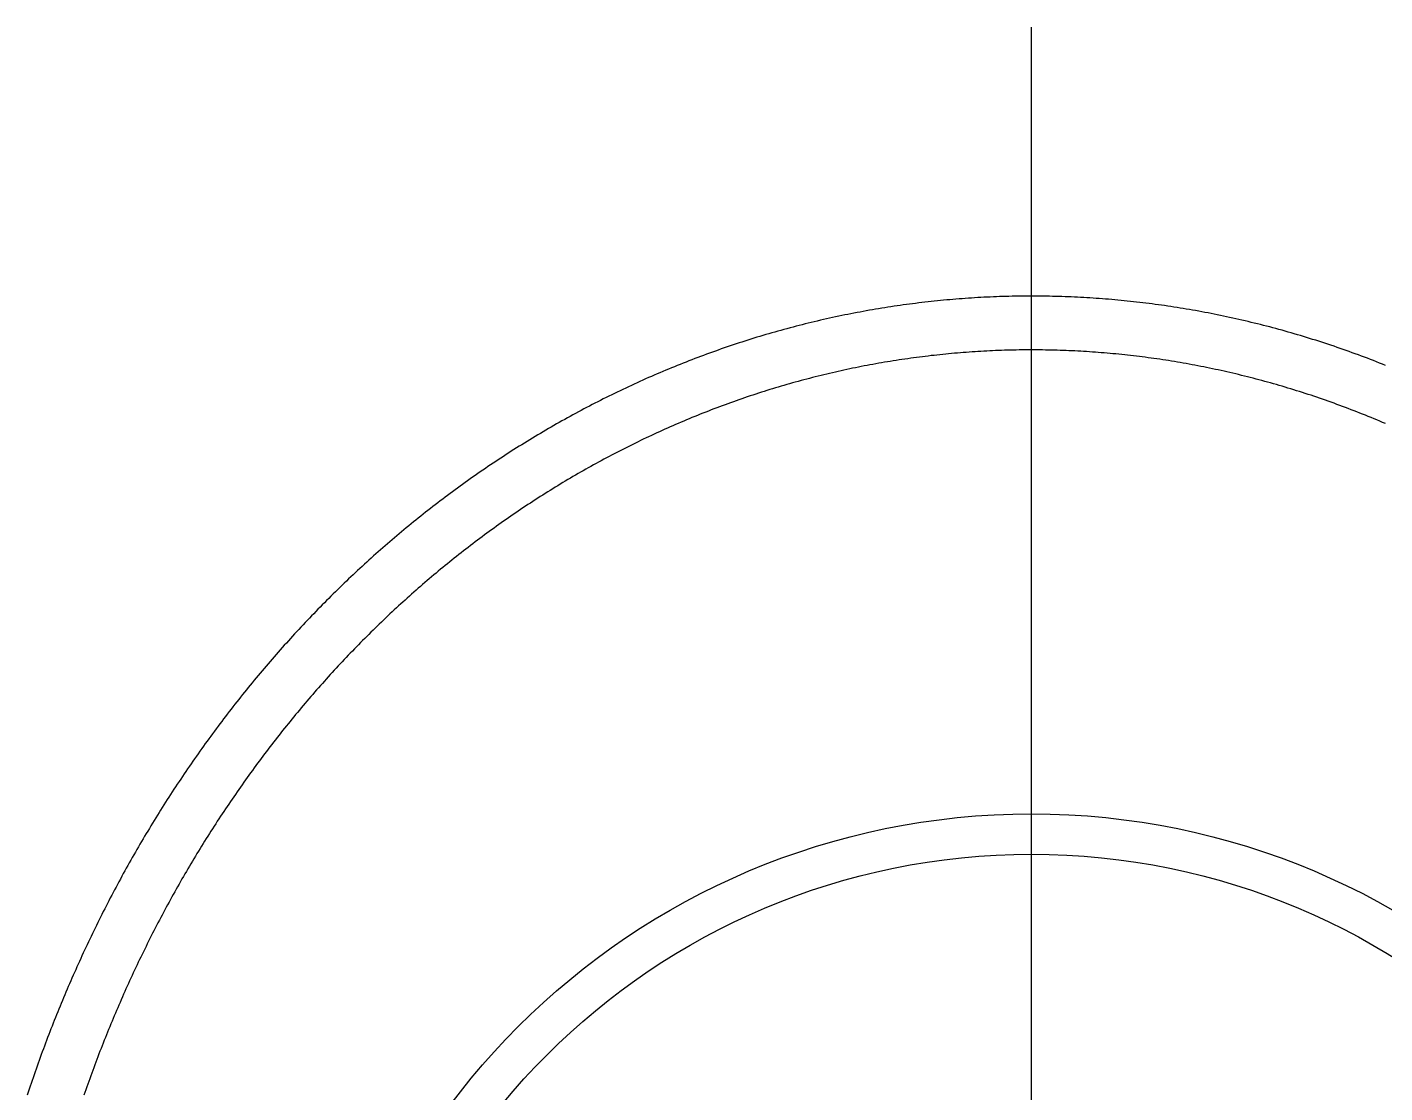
# Model space of a CAD drawing. Extents: x -34 to 19, y -49 to 62.
# Drawn here: x -15.97 to -5.87, y 51.78 to 59.71 of the extents above; entities that cross this region are included whole.
import ezdxf

# ---------------------------------------------------------------- set-up
doc = ezdxf.new("R2010")
doc.units = 0
doc.linetypes.add('CENTER', pattern=[50.8, 31.75, -6.35, 6.35, -6.35])
doc.layers.get('0').update_dxf_attribs({"linetype": 'CONTINUOUS'})
doc.layers.add('CENTER', color=1, linetype='CENTER')

msp = doc.modelspace()

# ---------------------------------------------------------------- linework, layer by layer
at = {"color": 7}
for points in [[(-5.8666, 57.1939, 0), (-5.88905, 57.2029, 0), (-5.9115, 57.2118, 0), (-5.93398, 57.2206, 0), (-5.95646, 57.2294, 0), (-5.97896, 57.2381, 0), (-6.00148, 57.2467, 0), (-6.024, 57.2552, 0), (-6.04655, 57.2636, 0), (-6.0691, 57.272, 0), (-6.09167, 57.2803, 0), (-6.11425, 57.2885, 0), (-6.13685, 57.2966, 0), (-6.15945, 57.3046, 0), (-6.18207, 57.3126, 0), (-6.20471, 57.3205, 0), (-6.22735, 57.3283, 0), (-6.25001, 57.336, 0), (-6.27268, 57.3436, 0), (-6.29536, 57.3512, 0), (-6.31805, 57.3587, 0), (-6.34075, 57.3661, 0), (-6.36346, 57.3734, 0), (-6.38619, 57.3806, 0), (-6.40893, 57.3878, 0), (-6.43167, 57.3949, 0), (-6.45443, 57.4019, 0), (-6.4772, 57.4088, 0), (-6.49998, 57.4156, 0), (-6.52277, 57.4224, 0), (-6.54557, 57.4291, 0), (-6.56837, 57.4357, 0), (-6.59119, 57.4422, 0), (-6.61402, 57.4486, 0), (-6.63686, 57.455, 0), (-6.6597, 57.4613, 0), (-6.68256, 57.4675, 0), (-6.70542, 57.4736, 0), (-6.72829, 57.4797, 0), (-6.75117, 57.4856, 0), (-6.77406, 57.4915, 0), (-6.79696, 57.4973, 0), (-6.81986, 57.5031, 0), (-6.84278, 57.5087, 0), (-6.8657, 57.5143, 0), (-6.88863, 57.5198, 0), (-6.91156, 57.5252, 0), (-6.93451, 57.5305, 0), (-6.95746, 57.5358, 0), (-6.98041, 57.541, 0), (-7.00338, 57.5461, 0), (-7.02635, 57.5511, 0), (-7.04933, 57.556, 0), (-7.07232, 57.5609, 0), (-7.09531, 57.5657, 0), (-7.11831, 57.5704, 0), (-7.14131, 57.575, 0), (-7.16433, 57.5795, 0), (-7.18734, 57.584, 0), (-7.21037, 57.5884, 0), (-7.2334, 57.5927, 0), (-7.25643, 57.5969, 0), (-7.27948, 57.6011, 0), (-7.30252, 57.6052, 0), (-7.32558, 57.6092, 0), (-7.34863, 57.6131, 0), (-7.3717, 57.6169, 0), (-7.39477, 57.6207, 0), (-7.41784, 57.6244, 0), (-7.44092, 57.628, 0), (-7.464, 57.6315, 0), (-7.48709, 57.6349, 0), (-7.51018, 57.6383, 0), (-7.53328, 57.6416, 0), (-7.55638, 57.6448, 0), (-7.57948, 57.6479, 0), (-7.60259, 57.651, 0), (-7.6257, 57.654, 0), (-7.64882, 57.6569, 0), (-7.67194, 57.6597, 0), (-7.69507, 57.6624, 0), (-7.71819, 57.6651, 0), (-7.74132, 57.6677, 0), (-7.76446, 57.6702, 0), (-7.7876, 57.6726, 0), (-7.81074, 57.675, 0), (-7.83388, 57.6772, 0), (-7.85703, 57.6794, 0), (-7.88017, 57.6816, 0), (-7.90332, 57.6836, 0), (-7.92648, 57.6856, 0), (-7.94963, 57.6875, 0), (-7.97279, 57.6893, 0), (-7.99595, 57.691, 0), (-8.01911, 57.6926, 0), (-8.04228, 57.6942, 0), (-8.06544, 57.6957, 0), (-8.08861, 57.6971, 0), (-8.11178, 57.6985, 0), (-8.13495, 57.6997, 0), (-8.15812, 57.7009, 0), (-8.18129, 57.702, 0), (-8.20447, 57.703, 0), (-8.22765, 57.704, 0), (-8.25083, 57.7049, 0), (-8.27401, 57.7057, 0), (-8.2972, 57.7064, 0), (-8.32038, 57.707, 0), (-8.34357, 57.7076, 0), (-8.36675, 57.7081, 0), (-8.38994, 57.7085, 0), (-8.41313, 57.7088, 0), (-8.43632, 57.7091, 0), (-8.4595, 57.7092, 0), (-8.48269, 57.7093, 0), (-8.50588, 57.7093, 0), (-8.52907, 57.7093, 0), (-8.55225, 57.7091, 0), (-8.57544, 57.7089, 0), (-8.59862, 57.7086, 0), (-8.6218, 57.7083, 0), (-8.64498, 57.7078, 0), (-8.66816, 57.7073, 0), (-8.69134, 57.7067, 0), (-8.71452, 57.706, 0), (-8.73769, 57.7053, 0), (-8.76086, 57.7044, 0), (-8.78403, 57.7035, 0), (-8.80719, 57.7025, 0), (-8.83035, 57.7014, 0), (-8.85351, 57.7003, 0), (-8.87667, 57.6991, 0), (-8.89982, 57.6978, 0), (-8.92297, 57.6964, 0), (-8.94611, 57.6949, 0), (-8.96925, 57.6934, 0), (-8.99238, 57.6918, 0), (-9.01551, 57.6901, 0), (-9.03864, 57.6884, 0), (-9.06176, 57.6865, 0), (-9.08487, 57.6846, 0), (-9.10798, 57.6826, 0), (-9.13108, 57.6805, 0), (-9.15418, 57.6784, 0), (-9.17727, 57.6761, 0), (-9.20035, 57.6738, 0), (-9.22343, 57.6715, 0), (-9.2465, 57.669, 0), (-9.26957, 57.6665, 0), (-9.29263, 57.6638, 0), (-9.31568, 57.6611, 0), (-9.33872, 57.6584, 0), (-9.36176, 57.6555, 0), (-9.38478, 57.6526, 0), (-9.4078, 57.6496, 0), (-9.43081, 57.6465, 0), (-9.45382, 57.6434, 0), (-9.47681, 57.6402, 0), (-9.4998, 57.6368, 0), (-9.52277, 57.6335, 0), (-9.54574, 57.63, 0), (-9.5687, 57.6265, 0), (-9.59164, 57.6228, 0), (-9.61458, 57.6191, 0), (-9.6375, 57.6154, 0), (-9.66042, 57.6115, 0), (-9.68332, 57.6076, 0), (-9.70621, 57.6036, 0), (-9.72909, 57.5995, 0), (-9.75195, 57.5954, 0), (-9.77481, 57.5911, 0), (-9.79765, 57.5868, 0), (-9.82047, 57.5825, 0), (-9.84329, 57.578, 0), (-9.86609, 57.5735, 0), (-9.88888, 57.5689, 0), (-9.91165, 57.5642, 0), (-9.93441, 57.5594, 0), (-9.95715, 57.5546, 0), (-9.97988, 57.5497, 0), (-10.0026, 57.5447, 0), (-10.0253, 57.5396, 0), (-10.048, 57.5345, 0), (-10.0706, 57.5293, 0), (-10.0933, 57.524, 0), (-10.1159, 57.5186, 0), (-10.1385, 57.5132, 0), (-10.1611, 57.5077, 0), (-10.1837, 57.5021, 0), (-10.2063, 57.4965, 0), (-10.2288, 57.4907, 0), (-10.2514, 57.4849, 0), (-10.2739, 57.479, 0), (-10.2964, 57.4731, 0), (-10.3188, 57.4671, 0), (-10.3413, 57.461, 0), (-10.3637, 57.4548, 0), (-10.3861, 57.4485, 0), (-10.4085, 57.4422, 0), (-10.4309, 57.4358, 0), (-10.4533, 57.4294, 0), (-10.4756, 57.4228, 0), (-10.4979, 57.4162, 0), (-10.5202, 57.4095, 0), (-10.5425, 57.4028, 0), (-10.5647, 57.3959, 0), (-10.5869, 57.389, 0), (-10.6092, 57.3821, 0), (-10.6313, 57.375, 0), (-10.6535, 57.3679, 0), (-10.6756, 57.3607, 0), (-10.6977, 57.3535, 0), (-10.7198, 57.3461, 0), (-10.7419, 57.3387, 0), (-10.7639, 57.3312, 0), (-10.7859, 57.3237, 0), (-10.8079, 57.3161, 0), (-10.8299, 57.3084, 0), (-10.8518, 57.3006, 0), (-10.8738, 57.2928, 0), (-10.8956, 57.2849, 0), (-10.9175, 57.2769, 0), (-10.9393, 57.2689, 0), (-10.9612, 57.2607, 0), (-10.9829, 57.2526, 0), (-11.0047, 57.2443, 0), (-11.0264, 57.236, 0), (-11.0481, 57.2276, 0), (-11.0698, 57.2191, 0), (-11.0914, 57.2106, 0), (-11.1131, 57.202, 0), (-11.1346, 57.1933, 0), (-11.1562, 57.1846, 0), (-11.1777, 57.1758, 0), (-11.1992, 57.1669, 0), (-11.2207, 57.158, 0), (-11.2421, 57.149, 0), (-11.2636, 57.1399, 0), (-11.2849, 57.1307, 0), (-11.3063, 57.1215, 0), (-11.3276, 57.1123, 0), (-11.3489, 57.1029, 0), (-11.3702, 57.0935, 0), (-11.3914, 57.084, 0), (-11.4126, 57.0745, 0), (-11.4338, 57.0649, 0), (-11.4549, 57.0552, 0), (-11.476, 57.0455, 0), (-11.4971, 57.0357, 0), (-11.5181, 57.0258, 0), (-11.5391, 57.0158, 0), (-11.5601, 57.0058, 0), (-11.581, 56.9958, 0), (-11.6019, 56.9857, 0), (-11.6228, 56.9755, 0), (-11.6436, 56.9652, 0), (-11.6644, 56.9549, 0), (-11.6852, 56.9445, 0), (-11.7059, 56.9341, 0), (-11.7266, 56.9236, 0), (-11.7473, 56.913, 0), (-11.7679, 56.9024, 0), (-11.7885, 56.8917, 0), (-11.8091, 56.8809, 0), (-11.8296, 56.8701, 0), (-11.8501, 56.8592, 0), (-11.8705, 56.8483, 0), (-11.891, 56.8373, 0), (-11.9113, 56.8262, 0), (-11.9317, 56.8151, 0), (-11.952, 56.8039, 0), (-11.9723, 56.7926, 0), (-11.9925, 56.7813, 0), (-12.0127, 56.77, 0), (-12.0328, 56.7585, 0), (-12.053, 56.747, 0), (-12.073, 56.7355, 0), (-12.0931, 56.7239, 0), (-12.1131, 56.7122, 0), (-12.1331, 56.7005, 0), (-12.153, 56.6887, 0), (-12.1729, 56.6769, 0), (-12.1927, 56.665, 0), (-12.2125, 56.653, 0), (-12.2323, 56.641, 0), (-12.252, 56.6289, 0), (-12.2717, 56.6168, 0), (-12.2913, 56.6046, 0), (-12.3109, 56.5924, 0), (-12.3305, 56.5801, 0), (-12.35, 56.5677, 0), (-12.3695, 56.5553, 0), (-12.3889, 56.5429, 0), (-12.4083, 56.5304, 0), (-12.4277, 56.5178, 0), (-12.447, 56.5052, 0), (-12.4663, 56.4925, 0), (-12.4855, 56.4797, 0), (-12.5047, 56.4669, 0), (-12.5239, 56.4541, 0), (-12.543, 56.4412, 0), (-12.5621, 56.4282, 0), (-12.5811, 56.4152, 0), (-12.6001, 56.4022, 0), (-12.619, 56.3891, 0), (-12.6379, 56.3759, 0), (-12.6568, 56.3627, 0), (-12.6756, 56.3494, 0), (-12.6944, 56.3361, 0), (-12.7131, 56.3227, 0), (-12.7318, 56.3092, 0), (-12.7505, 56.2958, 0), (-12.7691, 56.2822, 0), (-12.7877, 56.2686, 0), (-12.8062, 56.255, 0), (-12.8247, 56.2413, 0), (-12.8431, 56.2276, 0), (-12.8615, 56.2138, 0), (-12.8799, 56.1999, 0), (-12.8982, 56.186, 0), (-12.9165, 56.1721, 0), (-12.9347, 56.1581, 0), (-12.9529, 56.144, 0), (-12.9711, 56.1299, 0), (-12.9892, 56.1158, 0), (-13.0072, 56.1015, 0), (-13.0253, 56.0873, 0), (-13.0432, 56.073, 0), (-13.0612, 56.0586, 0), (-13.0791, 56.0442, 0), (-13.0969, 56.0298, 0), (-13.1147, 56.0153, 0), (-13.1325, 56.0007, 0), (-13.1502, 55.9862, 0), (-13.1679, 55.9715, 0), (-13.1855, 55.9568, 0), (-13.2031, 55.9421, 0), (-13.2207, 55.9273, 0), (-13.2382, 55.9124, 0), (-13.2556, 55.8976, 0), (-13.2731, 55.8826, 0), (-13.2904, 55.8676, 0), (-13.3078, 55.8526, 0), (-13.3251, 55.8375, 0), (-13.3423, 55.8224, 0), (-13.3595, 55.8072, 0), (-13.3767, 55.792, 0), (-13.3938, 55.7768, 0), (-13.4109, 55.7615, 0), (-13.4279, 55.7461, 0), (-13.4449, 55.7307, 0), (-13.4618, 55.7153, 0), (-13.4787, 55.6998, 0), (-13.4956, 55.6842, 0), (-13.5124, 55.6686, 0), (-13.5292, 55.653, 0), (-13.5459, 55.6373, 0), (-13.5626, 55.6216, 0), (-13.5792, 55.6058, 0), (-13.5958, 55.59, 0), (-13.6124, 55.5742, 0), (-13.6289, 55.5583, 0), (-13.6453, 55.5423, 0), (-13.6617, 55.5263, 0), (-13.6781, 55.5103, 0), (-13.6945, 55.4942, 0), (-13.7107, 55.4781, 0), (-13.727, 55.4619, 0), (-13.7432, 55.4457, 0), (-13.7593, 55.4295, 0), (-13.7754, 55.4132, 0), (-13.7915, 55.3969, 0), (-13.8075, 55.3805, 0), (-13.8235, 55.3641, 0), (-13.8394, 55.3476, 0), (-13.8553, 55.3311, 0), (-13.8712, 55.3145, 0), (-13.8869, 55.2979, 0), (-13.9027, 55.2813, 0), (-13.9184, 55.2646, 0), (-13.9341, 55.2479, 0), (-13.9497, 55.2312, 0), (-13.9653, 55.2144, 0), (-13.9808, 55.1975, 0), (-13.9963, 55.1806, 0), (-14.0117, 55.1637, 0), (-14.0271, 55.1468, 0), (-14.0424, 55.1298, 0), (-14.0577, 55.1127, 0), (-14.073, 55.0956, 0), (-14.0882, 55.0785, 0), (-14.1034, 55.0613, 0), (-14.1185, 55.0441, 0), (-14.1336, 55.0269, 0), (-14.1486, 55.0096, 0), (-14.1636, 54.9923, 0), (-14.1785, 54.9749, 0), (-14.1934, 54.9575, 0), (-14.2083, 54.9401, 0), (-14.2231, 54.9226, 0), (-14.2378, 54.9051, 0), (-14.2525, 54.8876, 0), (-14.2672, 54.87, 0), (-14.2818, 54.8524, 0), (-14.2964, 54.8347, 0), (-14.3109, 54.817, 0), (-14.3254, 54.7992, 0), (-14.3398, 54.7815, 0), (-14.3542, 54.7637, 0), (-14.3685, 54.7458, 0), (-14.3828, 54.7279, 0), (-14.3971, 54.71, 0), (-14.4113, 54.692, 0), (-14.4255, 54.674, 0), (-14.4396, 54.656, 0), (-14.4536, 54.6379, 0), (-14.4676, 54.6198, 0), (-14.4816, 54.6017, 0), (-14.4955, 54.5835, 0), (-14.5094, 54.5653, 0), (-14.5232, 54.5471, 0), (-14.537, 54.5288, 0), (-14.5508, 54.5105, 0), (-14.5644, 54.4921, 0), (-14.5781, 54.4737, 0), (-14.5917, 54.4553, 0), (-14.6052, 54.4369, 0), (-14.6187, 54.4184, 0), (-14.6322, 54.3998, 0), (-14.6456, 54.3813, 0), (-14.659, 54.3627, 0), (-14.6723, 54.3441, 0), (-14.6855, 54.3254, 0), (-14.6988, 54.3067, 0), (-14.7119, 54.288, 0), (-14.725, 54.2693, 0), (-14.7381, 54.2505, 0), (-14.7512, 54.2317, 0), (-14.7641, 54.2128, 0), (-14.7771, 54.194, 0), (-14.79, 54.175, 0), (-14.8028, 54.1561, 0), (-14.8156, 54.1371, 0), (-14.8283, 54.1181, 0), (-14.841, 54.0991, 0), (-14.8537, 54.08, 0), (-14.8663, 54.0609, 0), (-14.8788, 54.0418, 0), (-14.8913, 54.0226, 0), (-14.9038, 54.0035, 0), (-14.9162, 53.9842, 0), (-14.9286, 53.965, 0), (-14.9409, 53.9457, 0), (-14.9532, 53.9264, 0), (-14.9654, 53.9071, 0), (-14.9775, 53.8877, 0), (-14.9897, 53.8683, 0), (-15.0017, 53.8489, 0), (-15.0138, 53.8295, 0), (-15.0257, 53.81, 0), (-15.0377, 53.7905, 0), (-15.0496, 53.7709, 0), (-15.0614, 53.7514, 0), (-15.0732, 53.7318, 0), (-15.0849, 53.7122, 0), (-15.0966, 53.6925, 0), (-15.1082, 53.6729, 0), (-15.1198, 53.6532, 0), (-15.1314, 53.6334, 0), (-15.1429, 53.6137, 0), (-15.1543, 53.5939, 0), (-15.1657, 53.5741, 0), (-15.1771, 53.5543, 0), (-15.1884, 53.5344, 0), (-15.1996, 53.5146, 0), (-15.2108, 53.4947, 0), (-15.222, 53.4747, 0), (-15.2331, 53.4548, 0), (-15.2442, 53.4348, 0), (-15.2552, 53.4148, 0), (-15.2661, 53.3948, 0), (-15.277, 53.3747, 0), (-15.2879, 53.3546, 0), (-15.2987, 53.3345, 0), (-15.3095, 53.3144, 0), (-15.3202, 53.2942, 0), (-15.3309, 53.2741, 0), (-15.3415, 53.2539, 0), (-15.352, 53.2337, 0), (-15.3626, 53.2134, 0), (-15.373, 53.1932, 0), (-15.3834, 53.1729, 0), (-15.3938, 53.1526, 0), (-15.4041, 53.1322, 0), (-15.4144, 53.1119, 0), (-15.4246, 53.0915, 0), (-15.4348, 53.0711, 0), (-15.4449, 53.0507, 0), (-15.455, 53.0303, 0), (-15.465, 53.0098, 0), (-15.475, 52.9893, 0), (-15.485, 52.9688, 0), (-15.4948, 52.9483, 0), (-15.5047, 52.9277, 0), (-15.5145, 52.9072, 0), (-15.5242, 52.8866, 0), (-15.5339, 52.866, 0), (-15.5435, 52.8454, 0), (-15.5531, 52.8247, 0), (-15.5626, 52.804, 0), (-15.5721, 52.7834, 0), (-15.5816, 52.7626, 0), (-15.591, 52.7419, 0), (-15.6003, 52.7212, 0), (-15.6096, 52.7004, 0), (-15.6189, 52.6796, 0), (-15.6281, 52.6588, 0), (-15.6372, 52.638, 0), (-15.6463, 52.6171, 0), (-15.6554, 52.5963, 0), (-15.6644, 52.5754, 0), (-15.6733, 52.5545, 0), (-15.6822, 52.5335, 0), (-15.6911, 52.5126, 0), (-15.6999, 52.4916, 0), (-15.7086, 52.4707, 0), (-15.7174, 52.4497, 0), (-15.726, 52.4287, 0), (-15.7346, 52.4076, 0), (-15.7432, 52.3866, 0), (-15.7517, 52.3655, 0), (-15.7602, 52.3444, 0), (-15.7686, 52.3233, 0), (-15.777, 52.3022, 0), (-15.7853, 52.281, 0), (-15.7936, 52.2599, 0), (-15.8018, 52.2387, 0), (-15.81, 52.2175, 0), (-15.8181, 52.1963, 0), (-15.8262, 52.1751, 0), (-15.8342, 52.1538, 0), (-15.8422, 52.1326, 0), (-15.8501, 52.1113, 0), (-15.858, 52.09, 0), (-15.8659, 52.0687, 0), (-15.8736, 52.0473, 0), (-15.8814, 52.026, 0), (-15.8891, 52.0046, 0), (-15.8967, 51.9833, 0), (-15.9043, 51.9619, 0), (-15.9119, 51.9405, 0), (-15.9194, 51.919, 0), (-15.9268, 51.8976, 0), (-15.9342, 51.8761, 0), (-15.9416, 51.8547, 0), (-15.9489, 51.8332, 0), (-15.9561, 51.8117, 0), (-15.9633, 51.7902, 0), (-15.9705, 51.7686, 0)], [(-5.86801, 56.7611, 0), (-5.88913, 56.7702, 0), (-5.91027, 56.7792, 0), (-5.93142, 56.7881, 0), (-5.95258, 56.7969, 0), (-5.97375, 56.8056, 0), (-5.99494, 56.8143, 0), (-6.01614, 56.8229, 0), (-6.03735, 56.8314, 0), (-6.05858, 56.8398, 0), (-6.07981, 56.8482, 0), (-6.10106, 56.8564, 0), (-6.12233, 56.8646, 0), (-6.1436, 56.8728, 0), (-6.16489, 56.8808, 0), (-6.18619, 56.8888, 0), (-6.2075, 56.8967, 0), (-6.22882, 56.9045, 0), (-6.25015, 56.9123, 0), (-6.2715, 56.9199, 0), (-6.29285, 56.9275, 0), (-6.31422, 56.9351, 0), (-6.3356, 56.9425, 0), (-6.35698, 56.9499, 0), (-6.37838, 56.9572, 0), (-6.39979, 56.9644, 0), (-6.42121, 56.9715, 0), (-6.44264, 56.9786, 0), (-6.46408, 56.9856, 0), (-6.48552, 56.9925, 0), (-6.50698, 56.9993, 0), (-6.52845, 57.0061, 0), (-6.54992, 57.0127, 0), (-6.57141, 57.0194, 0), (-6.5929, 57.0259, 0), (-6.61441, 57.0323, 0), (-6.63592, 57.0387, 0), (-6.65744, 57.045, 0), (-6.67897, 57.0513, 0), (-6.7005, 57.0574, 0), (-6.72205, 57.0635, 0), (-6.7436, 57.0695, 0), (-6.76516, 57.0754, 0), (-6.78673, 57.0813, 0), (-6.8083, 57.0871, 0), (-6.82988, 57.0928, 0), (-6.85147, 57.0984, 0), (-6.87307, 57.104, 0), (-6.89467, 57.1095, 0), (-6.91628, 57.1149, 0), (-6.9379, 57.1202, 0), (-6.95952, 57.1255, 0), (-6.98115, 57.1306, 0), (-7.00279, 57.1357, 0), (-7.02443, 57.1408, 0), (-7.04608, 57.1457, 0), (-7.06774, 57.1506, 0), (-7.0894, 57.1554, 0), (-7.11106, 57.1602, 0), (-7.13274, 57.1648, 0), (-7.15442, 57.1694, 0), (-7.1761, 57.1739, 0), (-7.19779, 57.1783, 0), (-7.21948, 57.1827, 0), (-7.24118, 57.187, 0), (-7.26289, 57.1912, 0), (-7.2846, 57.1953, 0), (-7.30632, 57.1994, 0), (-7.32804, 57.2034, 0), (-7.34976, 57.2073, 0), (-7.37149, 57.2112, 0), (-7.39323, 57.2149, 0), (-7.41496, 57.2186, 0), (-7.43671, 57.2222, 0), (-7.45846, 57.2258, 0), (-7.48021, 57.2293, 0), (-7.50196, 57.2327, 0), (-7.52372, 57.236, 0), (-7.54549, 57.2392, 0), (-7.56726, 57.2424, 0), (-7.58903, 57.2455, 0), (-7.6108, 57.2485, 0), (-7.63258, 57.2515, 0), (-7.65436, 57.2544, 0), (-7.67615, 57.2572, 0), (-7.69794, 57.2599, 0), (-7.71973, 57.2626, 0), (-7.74152, 57.2651, 0), (-7.76332, 57.2677, 0), (-7.78512, 57.2701, 0), (-7.80692, 57.2725, 0), (-7.82873, 57.2747, 0), (-7.85053, 57.277, 0), (-7.87234, 57.2791, 0), (-7.89416, 57.2812, 0), (-7.91597, 57.2832, 0), (-7.93779, 57.2851, 0), (-7.95961, 57.2869, 0), (-7.98143, 57.2887, 0), (-8.00325, 57.2904, 0), (-8.02507, 57.292, 0), (-8.0469, 57.2936, 0), (-8.06873, 57.2951, 0), (-8.09055, 57.2965, 0), (-8.11238, 57.2978, 0), (-8.13421, 57.2991, 0), (-8.15605, 57.3003, 0), (-8.17788, 57.3014, 0), (-8.19971, 57.3024, 0), (-8.22155, 57.3034, 0), (-8.24339, 57.3043, 0), (-8.26523, 57.3051, 0), (-8.28708, 57.3059, 0), (-8.30892, 57.3066, 0), (-8.33076, 57.3072, 0), (-8.35261, 57.3077, 0), (-8.37446, 57.3081, 0), (-8.3963, 57.3085, 0), (-8.41815, 57.3088, 0), (-8.44, 57.3091, 0), (-8.46184, 57.3092, 0), (-8.48369, 57.3093, 0), (-8.50554, 57.3093, 0), (-8.52739, 57.3093, 0), (-8.54923, 57.3092, 0), (-8.57108, 57.309, 0), (-8.59292, 57.3087, 0), (-8.61476, 57.3083, 0), (-8.6366, 57.3079, 0), (-8.65844, 57.3074, 0), (-8.68028, 57.3069, 0), (-8.70212, 57.3062, 0), (-8.72395, 57.3055, 0), (-8.74578, 57.3047, 0), (-8.76761, 57.3038, 0), (-8.78944, 57.3029, 0), (-8.81126, 57.3019, 0), (-8.83308, 57.3008, 0), (-8.8549, 57.2997, 0), (-8.87671, 57.2985, 0), (-8.89852, 57.2972, 0), (-8.92033, 57.2958, 0), (-8.94214, 57.2943, 0), (-8.96393, 57.2928, 0), (-8.98573, 57.2912, 0), (-9.00752, 57.2896, 0), (-9.02931, 57.2878, 0), (-9.05109, 57.286, 0), (-9.07286, 57.2841, 0), (-9.09464, 57.2822, 0), (-9.1164, 57.2802, 0), (-9.13816, 57.2781, 0), (-9.15992, 57.2759, 0), (-9.18167, 57.2736, 0), (-9.20341, 57.2713, 0), (-9.22515, 57.2689, 0), (-9.24688, 57.2665, 0), (-9.2686, 57.2639, 0), (-9.29032, 57.2613, 0), (-9.31203, 57.2586, 0), (-9.33374, 57.2559, 0), (-9.35543, 57.2531, 0), (-9.37712, 57.2502, 0), (-9.39881, 57.2472, 0), (-9.42048, 57.2441, 0), (-9.44215, 57.241, 0), (-9.4638, 57.2378, 0), (-9.48546, 57.2346, 0), (-9.5071, 57.2312, 0), (-9.52873, 57.2278, 0), (-9.55035, 57.2243, 0), (-9.57196, 57.2208, 0), (-9.59357, 57.2172, 0), (-9.61516, 57.2135, 0), (-9.63674, 57.2097, 0), (-9.65831, 57.2058, 0), (-9.67987, 57.2019, 0), (-9.70142, 57.1979, 0), (-9.72296, 57.1939, 0), (-9.74448, 57.1897, 0), (-9.766, 57.1855, 0), (-9.7875, 57.1813, 0), (-9.80899, 57.1769, 0), (-9.83046, 57.1725, 0), (-9.85193, 57.168, 0), (-9.87338, 57.1635, 0), (-9.89482, 57.1588, 0), (-9.91624, 57.1541, 0), (-9.93765, 57.1494, 0), (-9.95904, 57.1445, 0), (-9.98042, 57.1396, 0), (-10.0018, 57.1346, 0), (-10.0231, 57.1296, 0), (-10.0445, 57.1244, 0), (-10.0658, 57.1192, 0), (-10.0871, 57.114, 0), (-10.1084, 57.1086, 0), (-10.1297, 57.1032, 0), (-10.1509, 57.0977, 0), (-10.1722, 57.0922, 0), (-10.1934, 57.0866, 0), (-10.2146, 57.0809, 0), (-10.2358, 57.0751, 0), (-10.257, 57.0693, 0), (-10.2781, 57.0634, 0), (-10.2992, 57.0574, 0), (-10.3204, 57.0514, 0), (-10.3415, 57.0453, 0), (-10.3625, 57.0391, 0), (-10.3836, 57.0329, 0), (-10.4046, 57.0266, 0), (-10.4257, 57.0202, 0), (-10.4467, 57.0138, 0), (-10.4677, 57.0072, 0), (-10.4886, 57.0007, 0), (-10.5096, 56.994, 0), (-10.5305, 56.9873, 0), (-10.5514, 56.9805, 0), (-10.5723, 56.9736, 0), (-10.5931, 56.9667, 0), (-10.614, 56.9597, 0), (-10.6348, 56.9527, 0), (-10.6556, 56.9455, 0), (-10.6763, 56.9383, 0), (-10.6971, 56.9311, 0), (-10.7178, 56.9237, 0), (-10.7385, 56.9163, 0), (-10.7592, 56.9089, 0), (-10.7798, 56.9013, 0), (-10.8005, 56.8937, 0), (-10.8211, 56.8861, 0), (-10.8417, 56.8783, 0), (-10.8622, 56.8705, 0), (-10.8828, 56.8627, 0), (-10.9033, 56.8547, 0), (-10.9237, 56.8467, 0), (-10.9442, 56.8387, 0), (-10.9646, 56.8306, 0), (-10.985, 56.8224, 0), (-11.0054, 56.8141, 0), (-11.0258, 56.8058, 0), (-11.0461, 56.7974, 0), (-11.0664, 56.7889, 0), (-11.0867, 56.7804, 0), (-11.1069, 56.7718, 0), (-11.1271, 56.7632, 0), (-11.1473, 56.7545, 0), (-11.1675, 56.7457, 0), (-11.1876, 56.7369, 0), (-11.2077, 56.728, 0), (-11.2278, 56.719, 0), (-11.2478, 56.71, 0), (-11.2679, 56.7009, 0), (-11.2879, 56.6917, 0), (-11.3078, 56.6825, 0), (-11.3278, 56.6733, 0), (-11.3477, 56.6639, 0), (-11.3675, 56.6545, 0), (-11.3874, 56.6451, 0), (-11.4072, 56.6355, 0), (-11.427, 56.626, 0), (-11.4467, 56.6163, 0), (-11.4664, 56.6066, 0), (-11.4861, 56.5968, 0), (-11.5058, 56.587, 0), (-11.5254, 56.5771, 0), (-11.545, 56.5672, 0), (-11.5646, 56.5572, 0), (-11.5841, 56.5471, 0), (-11.6036, 56.537, 0), (-11.6231, 56.5268, 0), (-11.6425, 56.5165, 0), (-11.6619, 56.5062, 0), (-11.6813, 56.4959, 0), (-11.7006, 56.4855, 0), (-11.7199, 56.475, 0), (-11.7392, 56.4644, 0), (-11.7584, 56.4538, 0), (-11.7776, 56.4432, 0), (-11.7968, 56.4325, 0), (-11.8159, 56.4217, 0), (-11.835, 56.4109, 0), (-11.8541, 56.4, 0), (-11.8731, 56.3891, 0), (-11.8921, 56.3781, 0), (-11.911, 56.367, 0), (-11.93, 56.3559, 0), (-11.9488, 56.3447, 0), (-11.9677, 56.3335, 0), (-11.9865, 56.3222, 0), (-12.0053, 56.3109, 0), (-12.024, 56.2995, 0), (-12.0427, 56.2881, 0), (-12.0614, 56.2766, 0), (-12.08, 56.265, 0), (-12.0986, 56.2534, 0), (-12.1171, 56.2418, 0), (-12.1357, 56.23, 0), (-12.1541, 56.2183, 0), (-12.1726, 56.2065, 0), (-12.191, 56.1946, 0), (-12.2093, 56.1827, 0), (-12.2277, 56.1707, 0), (-12.2459, 56.1586, 0), (-12.2642, 56.1466, 0), (-12.2824, 56.1344, 0), (-12.3006, 56.1222, 0), (-12.3187, 56.11, 0), (-12.3368, 56.0977, 0), (-12.3549, 56.0854, 0), (-12.3729, 56.073, 0), (-12.3909, 56.0605, 0), (-12.4088, 56.048, 0), (-12.4267, 56.0355, 0), (-12.4446, 56.0229, 0), (-12.4624, 56.0102, 0), (-12.4802, 55.9975, 0), (-12.498, 55.9847, 0), (-12.5157, 55.9719, 0), (-12.5333, 55.9591, 0), (-12.551, 55.9462, 0), (-12.5686, 55.9332, 0), (-12.5861, 55.9202, 0), (-12.6036, 55.9072, 0), (-12.6211, 55.8941, 0), (-12.6386, 55.8809, 0), (-12.656, 55.8677, 0), (-12.6733, 55.8544, 0), (-12.6907, 55.8411, 0), (-12.7079, 55.8278, 0), (-12.7252, 55.8144, 0), (-12.7424, 55.8009, 0), (-12.7596, 55.7874, 0), (-12.7767, 55.7739, 0), (-12.7938, 55.7603, 0), (-12.8108, 55.7467, 0), (-12.8278, 55.733, 0), (-12.8448, 55.7192, 0), (-12.8617, 55.7055, 0), (-12.8786, 55.6916, 0), (-12.8955, 55.6777, 0), (-12.9123, 55.6638, 0), (-12.9291, 55.6498, 0), (-12.9458, 55.6358, 0), (-12.9625, 55.6218, 0), (-12.9791, 55.6077, 0), (-12.9957, 55.5935, 0), (-13.0123, 55.5793, 0), (-13.0288, 55.565, 0), (-13.0453, 55.5507, 0), (-13.0618, 55.5364, 0), (-13.0782, 55.522, 0), (-13.0946, 55.5076, 0), (-13.1109, 55.4931, 0), (-13.1272, 55.4786, 0), (-13.1434, 55.464, 0), (-13.1596, 55.4494, 0), (-13.1758, 55.4347, 0), (-13.1919, 55.42, 0), (-13.208, 55.4053, 0), (-13.2241, 55.3905, 0), (-13.2401, 55.3757, 0), (-13.256, 55.3608, 0), (-13.272, 55.3458, 0), (-13.2878, 55.3309, 0), (-13.3037, 55.3159, 0), (-13.3195, 55.3008, 0), (-13.3353, 55.2857, 0), (-13.351, 55.2706, 0), (-13.3667, 55.2554, 0), (-13.3823, 55.2402, 0), (-13.3979, 55.2249, 0), (-13.4134, 55.2096, 0), (-13.429, 55.1942, 0), (-13.4444, 55.1788, 0), (-13.4599, 55.1634, 0), (-13.4753, 55.1479, 0), (-13.4906, 55.1324, 0), (-13.5059, 55.1168, 0), (-13.5212, 55.1012, 0), (-13.5364, 55.0855, 0), (-13.5516, 55.0698, 0), (-13.5667, 55.0541, 0), (-13.5818, 55.0383, 0), (-13.5969, 55.0225, 0), (-13.6119, 55.0067, 0), (-13.6269, 54.9908, 0), (-13.6418, 54.9748, 0), (-13.6567, 54.9588, 0), (-13.6715, 54.9428, 0), (-13.6864, 54.9268, 0), (-13.7011, 54.9107, 0), (-13.7158, 54.8945, 0), (-13.7305, 54.8783, 0), (-13.7452, 54.8621, 0), (-13.7598, 54.8459, 0), (-13.7743, 54.8296, 0), (-13.7888, 54.8132, 0), (-13.8033, 54.7969, 0), (-13.8177, 54.7805, 0), (-13.8321, 54.764, 0), (-13.8464, 54.7475, 0), (-13.8607, 54.731, 0), (-13.875, 54.7144, 0), (-13.8892, 54.6978, 0), (-13.9034, 54.6812, 0), (-13.9175, 54.6645, 0), (-13.9316, 54.6478, 0), (-13.9456, 54.631, 0), (-13.9596, 54.6142, 0), (-13.9736, 54.5974, 0), (-13.9875, 54.5806, 0), (-14.0014, 54.5637, 0), (-14.0152, 54.5467, 0), (-14.029, 54.5297, 0), (-14.0427, 54.5127, 0), (-14.0564, 54.4957, 0), (-14.07, 54.4786, 0), (-14.0837, 54.4615, 0), (-14.0972, 54.4443, 0), (-14.1107, 54.4271, 0), (-14.1242, 54.4099, 0), (-14.1376, 54.3927, 0), (-14.151, 54.3754, 0), (-14.1644, 54.358, 0), (-14.1777, 54.3407, 0), (-14.1909, 54.3233, 0), (-14.2042, 54.3058, 0), (-14.2173, 54.2884, 0), (-14.2305, 54.2709, 0), (-14.2435, 54.2533, 0), (-14.2566, 54.2358, 0), (-14.2696, 54.2182, 0), (-14.2825, 54.2005, 0), (-14.2954, 54.1828, 0), (-14.3083, 54.1651, 0), (-14.3211, 54.1474, 0), (-14.3339, 54.1296, 0), (-14.3466, 54.1118, 0), (-14.3593, 54.094, 0), (-14.3719, 54.0761, 0), (-14.3845, 54.0582, 0), (-14.3971, 54.0403, 0), (-14.4096, 54.0223, 0), (-14.422, 54.0044, 0), (-14.4344, 53.9863, 0), (-14.4468, 53.9683, 0), (-14.4591, 53.9502, 0), (-14.4714, 53.9321, 0), (-14.4837, 53.9139, 0), (-14.4958, 53.8957, 0), (-14.508, 53.8775, 0), (-14.5201, 53.8593, 0), (-14.5322, 53.841, 0), (-14.5442, 53.8227, 0), (-14.5561, 53.8044, 0), (-14.5681, 53.786, 0), (-14.5799, 53.7676, 0), (-14.5918, 53.7492, 0), (-14.6035, 53.7308, 0), (-14.6153, 53.7123, 0), (-14.627, 53.6938, 0), (-14.6386, 53.6753, 0), (-14.6502, 53.6567, 0), (-14.6618, 53.6381, 0), (-14.6733, 53.6195, 0), (-14.6848, 53.6009, 0), (-14.6962, 53.5822, 0), (-14.7076, 53.5635, 0), (-14.7189, 53.5448, 0), (-14.7302, 53.526, 0), (-14.7414, 53.5072, 0), (-14.7526, 53.4884, 0), (-14.7638, 53.4696, 0), (-14.7749, 53.4507, 0), (-14.7859, 53.4318, 0), (-14.7969, 53.4129, 0), (-14.8079, 53.394, 0), (-14.8188, 53.375, 0), (-14.8297, 53.356, 0), (-14.8405, 53.337, 0), (-14.8513, 53.3179, 0), (-14.862, 53.2989, 0), (-14.8727, 53.2798, 0), (-14.8833, 53.2607, 0), (-14.8939, 53.2415, 0), (-14.9045, 53.2224, 0), (-14.915, 53.2032, 0), (-14.9254, 53.184, 0), (-14.9358, 53.1647, 0), (-14.9462, 53.1455, 0), (-14.9565, 53.1262, 0), (-14.9668, 53.1069, 0), (-14.977, 53.0875, 0), (-14.9872, 53.0682, 0), (-14.9973, 53.0488, 0), (-15.0074, 53.0294, 0), (-15.0174, 53.01, 0), (-15.0274, 52.9905, 0), (-15.0374, 52.971, 0), (-15.0473, 52.9516, 0), (-15.0571, 52.932, 0), (-15.0669, 52.9125, 0), (-15.0767, 52.893, 0), (-15.0864, 52.8734, 0), (-15.096, 52.8538, 0), (-15.1057, 52.8342, 0), (-15.1152, 52.8145, 0), (-15.1248, 52.7949, 0), (-15.1342, 52.7752, 0), (-15.1437, 52.7555, 0), (-15.153, 52.7358, 0), (-15.1624, 52.716, 0), (-15.1717, 52.6963, 0), (-15.1809, 52.6765, 0), (-15.1901, 52.6567, 0), (-15.1993, 52.6368, 0), (-15.2084, 52.617, 0), (-15.2174, 52.5971, 0), (-15.2264, 52.5772, 0), (-15.2354, 52.5573, 0), (-15.2443, 52.5374, 0), (-15.2532, 52.5175, 0), (-15.262, 52.4975, 0), (-15.2708, 52.4775, 0), (-15.2795, 52.4575, 0), (-15.2882, 52.4375, 0), (-15.2969, 52.4174, 0), (-15.3054, 52.3974, 0), (-15.314, 52.3773, 0), (-15.3225, 52.3572, 0), (-15.331, 52.3371, 0), (-15.3394, 52.317, 0), (-15.3477, 52.2968, 0), (-15.356, 52.2766, 0), (-15.3643, 52.2564, 0), (-15.3725, 52.2362, 0), (-15.3807, 52.216, 0), (-15.3888, 52.1958, 0), (-15.3969, 52.1755, 0), (-15.4049, 52.1552, 0), (-15.4129, 52.1349, 0), (-15.4209, 52.1146, 0), (-15.4288, 52.0943, 0), (-15.4366, 52.0739, 0), (-15.4444, 52.0536, 0), (-15.4522, 52.0332, 0), (-15.4599, 52.0128, 0), (-15.4676, 51.9924, 0), (-15.4752, 51.9719, 0), (-15.4828, 51.9515, 0), (-15.4903, 51.931, 0), (-15.4978, 51.9105, 0), (-15.5052, 51.89, 0), (-15.5126, 51.8695, 0), (-15.5199, 51.849, 0), (-15.5272, 51.8284, 0), (-15.5345, 51.8079, 0), (-15.5417, 51.7873, 0), (-15.5488, 51.7667, 0)]]:
    msp.add_polyline3d(points, dxfattribs=at)
at = {"color": 7, "linetype": 'CONTINUOUS'}
for radius in [5.4, 5.1]:
    msp.add_circle((-8.5, 48.459363), radius, dxfattribs=at)
at = {"layer": 'CENTER', "color": 1, "linetype": 'CENTER'}
msp.add_line((-8.5, 37.209655), (-8.5, 59.709238), dxfattribs=at)

doc.saveas('drawing.dxf')
